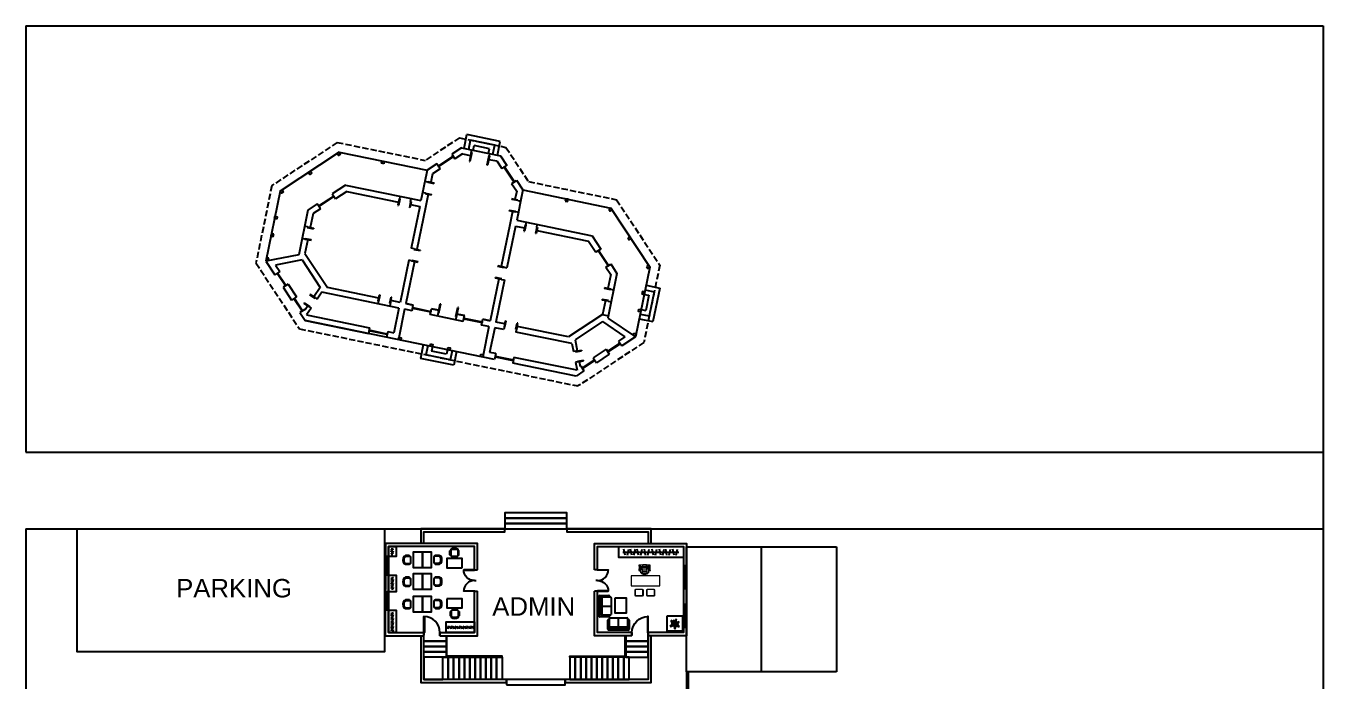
# Model space of a CAD drawing. Header units: metres. Extents: x 217 to 1422, y -179 to 129.
# Drawn here: x 1338 to 1422.5, y 86.1 to 128.7 of the extents above; entities that cross this region are included whole.
import ezdxf

# ---------------------------------------------------------------- set-up
doc = ezdxf.new("R2010")
doc.units = ezdxf.units.M
doc.header["$LTSCALE"] = 0.5
doc.header["$MEASUREMENT"] = 0
doc.linetypes.add('BANKLINE1', pattern=[5.5, 4, -1.5])
for name, color, linetype in [('+1', 255, 'Continuous'), ('COLUMN', 5, 'Continuous'), ('D &W', 26, 'Continuous')]:
    doc.layers.add(name, color=color, linetype=linetype)
doc.styles.get("Standard").update_dxf_attribs({"font": 'arial.ttf'})

# ---------------------------------------------------------------- blocks, each defined once
blk = doc.blocks.new('DADA')
at = {"layer": 'D &W'}
for p, q in [((3991.453, 3694.896), (3991.453, 3695.496)), ((3991.453, 3695.496), (3991.493, 3695.496)), ((3991.493, 3694.896), (3991.493, 3695.496)), ((3992.613, 3694.896), (3992.613, 3695.496)), ((3992.653, 3695.496), (3992.613, 3695.496)), ((3992.653, 3694.896), (3992.653, 3695.496)), ((3991.453, 3694.896), (3991.493, 3694.896)), ((3992.653, 3694.896), (3992.613, 3694.896))]:
    blk.add_line(p, q, dxfattribs=at)
blk = doc.blocks.new('SDAWDA')
at = {"layer": 'D &W'}
h = blk.add_hatch(color=0, dxfattribs=at)
h.dxf.hatch_style = 1
h.paths.add_polyline_path([(3989.804, 3694.896), (3989.764, 3694.896), (3989.764, 3694.856), (3989.804, 3694.856)])
h.paths.add_polyline_path([(3990.964, 3694.856), (3990.964, 3694.896), (3990.924, 3694.896), (3990.924, 3694.856)])
for p, q in [((3989.764, 3694.896), (3990.964, 3694.896)), ((3989.764, 3694.896), (3989.764, 3694.856)), ((3989.764, 3694.856), (3990.964, 3694.856)), ((3989.804, 3694.896), (3989.804, 3694.856)), ((3990.924, 3694.896), (3990.924, 3694.856)), ((3990.964, 3694.896), (3990.964, 3694.856))]:
    blk.add_line(p, q, dxfattribs=at)
blk = doc.blocks.new('ASDAW')
at = {"layer": 'D &W'}
for p, q in [((3995.812, 3694.876), (3995.812, 3695.276)), ((3995.812, 3695.276), (3995.852, 3695.276)), ((3995.852, 3694.876), (3995.852, 3695.276)), ((3996.572, 3694.876), (3996.572, 3695.276)), ((3996.612, 3695.276), (3996.572, 3695.276)), ((3996.612, 3694.876), (3996.612, 3695.276)), ((3995.852, 3694.876), (3995.812, 3694.876)), ((3996.612, 3694.876), (3996.572, 3694.876))]:
    blk.add_line(p, q, dxfattribs=at)
blk = doc.blocks.new('AAAAAA')
at = {"layer": 'D &W'}
for p, q in [((3982.293, 3694.876), (3982.293, 3695.276)), ((3982.293, 3695.276), (3982.333, 3695.276)), ((3982.333, 3694.876), (3982.333, 3695.276)), ((3982.953, 3694.876), (3982.953, 3695.276)), ((3982.993, 3695.276), (3982.953, 3695.276)), ((3982.993, 3694.876), (3982.993, 3695.276)), ((3982.293, 3694.876), (3982.333, 3694.876)), ((3982.953, 3694.876), (3982.993, 3694.876))]:
    blk.add_line(p, q, dxfattribs=at)
blk = doc.blocks.new('ASDA')
h = blk.add_hatch(color=0)
h.dxf.hatch_style = 1
h.paths.add_polyline_path([(3984.233, 3699.564), (3984.193, 3699.564), (3984.193, 3699.524), (3984.233, 3699.524)])
h.paths.add_polyline_path([(3985.353, 3699.524), (3985.353, 3699.564), (3985.313, 3699.564), (3985.313, 3699.524)])
at = {"layer": 'D &W'}
for p, q in [((3984.193, 3699.564), (3985.353, 3699.564)), ((3984.193, 3699.564), (3984.193, 3699.524)), ((3984.193, 3699.524), (3985.353, 3699.524)), ((3984.233, 3699.564), (3984.233, 3699.524)), ((3985.313, 3699.564), (3985.313, 3699.524)), ((3985.353, 3699.564), (3985.353, 3699.524))]:
    blk.add_line(p, q, dxfattribs=at)
blk = doc.blocks.new('12355')
at = {"layer": 'D &W'}
for p, q in [((3983.198, 3701.047), (3983.467, 3700.778)), ((3982.647, 3699.958), (3982.378, 3700.226))]:
    blk.add_line(p, q, dxfattribs=at)
at = {"layer": 'D &W', "rotation": 45}
blk.add_blockref('ASDA', (3781.235, -1733.13), dxfattribs=at)
blk = doc.blocks.new('AAAW')
at = {"layer": 'D &W'}
h = blk.add_hatch(color=256, dxfattribs=at)
h.dxf.hatch_style = 1
h.paths.add_polyline_path([(3980.766, 3695.332), (3980.738, 3695.303), (3980.766, 3695.275), (3980.795, 3695.303)])
h.paths.add_polyline_path([(3981.389, 3694.653), (3981.417, 3694.625), (3981.445, 3694.653), (3981.417, 3694.681)])
at = {"layer": 'COLUMN', "color": 1}
for p, q in [((3980.887, 3695.452), (3980.618, 3695.183)), ((3981.565, 3694.773), (3981.297, 3694.504))]:
    blk.add_line(p, q, dxfattribs=at)
at = {"layer": 'D &W'}
for p, q in [((3981.417, 3694.625), (3980.738, 3695.303)), ((3981.445, 3694.653), (3980.766, 3695.332)), ((3980.795, 3695.303), (3980.766, 3695.275)), ((3981.417, 3694.681), (3981.389, 3694.653)), ((3981.445, 3694.653), (3981.417, 3694.625))]:
    blk.add_line(p, q, dxfattribs=at)
blk = doc.blocks.new('ghe 2')
blk.add_line((-466, 151), (-466, -151))
for points in [[(-434, 213, 0.829608), (-466, 243, 0.333333), (-466, -243, 0.829608), (-434, -213)], [(-433, 213, 0.290756), (-433, -213)], [(-433, -236, 0.120944), (-405, -243), (-61, -243, 0.414214), (0, -182), (0, 182, 0.414214), (-61, 243), (-405, 243, 0.120944), (-433, 236)], [(-121, 243, 1.333333), (-121, 304), (-362, 304, 1), (-344, 243)], [(-121, -244, -1.333333), (-121, -305), (-344, -305, -1.333333), (-344, -244)]]:
    blk.add_lwpolyline(points, format="xyb")
blk = doc.blocks.new('*U14')
for p, q in [((-40, 0), (-40, 6)), ((0, 0), (0, 6))]:
    blk.add_line(p, q)
blk.add_lwpolyline([(0, 0), (0, -40), (-1.75, -40), (-1.75, 0)], close=True)
blk.add_arc((0, 0), 40, 180, 270)
blk = doc.blocks.new('mb-cay21')
for centre, radius, start, end in [((-11, -305), 360, 95.35088, 151.9516), ((-406, 380), 522, 278.61102, 320.85), ((262, -799), 887, 107.61578, 131.42555), ((-350, -54), 344, 18.26791, 77.75767), ((83, 412), 383, 199.85323, 255.87158), ((-1036, -793), 1315, 39.26185, 54.55364), ((-155, -183), 260, 72.60291, 113.2685), ((-130, 326), 298, 244.70443, 267.56264), ((-249, -2287), 2343, 85.49801, 90.08997), ((-623, 273), 660, 323.97576, 339.48616), ((57, 207), 143, 131.9837, 205.4724), ((224, 201), 285, 157.16004, 204.0107), ((607, 265), 647, 175.92625, 194.9396), ((357, -131), 395, 154.19101, 209.75886), ((323, 122), 344, 127.05261, 193.63974), ((69, 307), 265, 252.56429, 340.56581), ((904, -76), 918, 149.27742, 171.90411), ((-130, 286), 270, 297.6391, 353.49272), ((271, 12), 277, 118.6711, 171.44478), ((1314, -105), 1316, 173.88522, 189.76002), ((-495, 542), 695, 315.35272, 335.24008), ((158, 0), 158, 169.01233, 258.57329), ((-267, -705), 795, 43.05841, 70.36823), ((495, -567), 793, 102.82364, 128.45837), ((420, 345), 517, 216.01013, 258.75138), ((-349, -155), 402, 28.06328, 29.23026), ((-89, 616), 575, 279.62893, 313.85168), ((252, 53), 245, 184.81411, 238.09448), ((-11, -305), 360, 23.55692, 85.59274), ((112, -192), 234, 44.37449, 98.36113), ((-406, 380), 522, 342.14169, 1.77784), ((-382, -1631), 1733, 67.58498, 73.6645), ((170, -57), 113, 15.64675, 102.64432), ((21, -96), 115, 141.04441, 190.88338), ((-116, -9), 111, 283.02136, 317.16263), ((-349, -155), 402, 334.71961, 5.66737), ((850, 187), 800, 197.54991, 205.31468)]:
    blk.add_arc(centre, radius, start, end)
blk = doc.blocks.new('ghe 1600')
for p, q in [((-778.75, 166.875), (-778.75, 834.375)), ((-723.125, 890), (723.125, 890)), ((-667.5, 111.25), (-723.125, 111.25)), ((-667.5, 55.625), (-667.5, 723.125)), ((-667.5, 667.5), (667.5, 667.5)), ((-611.875, 778.75), (611.875, 778.75)), ((611.875, 0), (-611.875, 0)), ((0, 667.5), (0, 0)), ((667.5, 723.125), (667.5, 55.625)), ((723.125, 111.25), (667.5, 111.25)), ((778.75, 834.375), (778.75, 166.875))]:
    blk.add_line(p, q)
for centre, start, end in [((-723.125, 834.375), 90, 180), ((-723.125, 166.875), 180, 270), ((-611.875, 723.125), 90, 180), ((-611.875, 55.625), 180, 270), ((611.875, 723.125), 0, 90), ((611.875, 55.625), 270, 0), ((723.125, 834.375), 0, 90), ((723.125, 166.875), 270, 0)]:
    blk.add_arc(centre, 55.625, start, end)
blk = doc.blocks.new('PLAN FF')
at = {"layer": '+1', "ltscale": 0.5, "transparency": 33554687}
for p, q in [((1361.771, 94.622), (1361.951, 94.692)), ((1361.856, 94.275), (1361.856, 94.734)), ((1377.033, 94.282), (1376.951, 94.666)), ((1377.175, 94.283), (1377.267, 94.676)), ((1377.465, 94.282), (1377.383, 94.666)), ((1377.607, 94.283), (1377.699, 94.676)), ((1377.902, 94.282), (1377.819, 94.666)), ((1378.044, 94.283), (1378.135, 94.676)), ((1378.366, 94.282), (1378.284, 94.666)), ((1378.508, 94.283), (1378.6, 94.676)), ((1378.87, 94.282), (1378.788, 94.666)), ((1379.012, 94.283), (1379.104, 94.676)), ((1379.346, 94.282), (1379.263, 94.666)), ((1379.487, 94.283), (1379.579, 94.676)), ((1379.756, 94.282), (1379.674, 94.666)), ((1379.898, 94.283), (1379.99, 94.676)), ((1380.217, 94.282), (1380.135, 94.666)), ((1380.359, 94.283), (1380.45, 94.676)), ((1361.619, 94.183), (1361.419, 94.183)), ((1361.519, 94.183), (1361.519, 92.983)), ((1361.753, 94.553), (1361.969, 94.501)), ((1361.771, 94.373), (1361.951, 94.442)), ((1376.887, 94.47), (1380.525, 94.47)), ((1361.619, 92.983), (1361.419, 92.983)), ((1367.219, 93.329), (1367.419, 93.329)), ((1375.233, 93.329), (1375.033, 93.329)), ((1380.833, 93.603), (1381.033, 93.603)), ((1380.933, 93.603), (1380.933, 92.103)), ((1361.752, 92.698), (1361.968, 92.647)), ((1361.752, 92.449), (1361.968, 92.397)), ((1361.752, 92.181), (1361.968, 92.13)), ((1361.77, 92.768), (1361.95, 92.837)), ((1361.77, 92.518), (1361.95, 92.588)), ((1361.77, 92.251), (1361.95, 92.32)), ((1361.857, 92.83), (1361.857, 92.017)), ((1380.833, 92.103), (1381.033, 92.103)), ((1361.618, 91.898), (1361.418, 91.898)), ((1361.518, 91.898), (1361.518, 90.698)), ((1367.218, 91.929), (1367.418, 91.929)), ((1375.233, 91.929), (1375.033, 91.929)), ((1361.618, 90.698), (1361.418, 90.698)), ((1361.752, 90.413), (1361.968, 90.361)), ((1361.77, 90.482), (1361.95, 90.552)), ((1361.857, 90.545), (1361.857, 89.359)), ((1380.833, 91.1), (1381.033, 91.101)), ((1380.933, 91.1), (1380.933, 89.6)), ((1361.752, 90.163), (1361.968, 90.112)), ((1361.752, 89.896), (1361.968, 89.844)), ((1361.752, 89.645), (1361.968, 89.593)), ((1361.77, 90.233), (1361.95, 90.302)), ((1361.77, 89.965), (1361.95, 90.035)), ((1361.77, 89.714), (1361.95, 89.784)), ((1361.77, 89.498), (1361.95, 89.567)), ((1367.156, 89.577), (1365.426, 89.577)), ((1365.533, 89.684), (1365.482, 89.468)), ((1365.603, 89.666), (1365.672, 89.486)), ((1365.749, 89.684), (1365.698, 89.468)), ((1365.819, 89.666), (1365.888, 89.486)), ((1366.001, 89.684), (1365.949, 89.468)), ((1366.07, 89.666), (1366.14, 89.486)), ((1366.268, 89.684), (1366.217, 89.468)), ((1366.338, 89.666), (1366.407, 89.486)), ((1366.518, 89.684), (1366.466, 89.468)), ((1366.587, 89.666), (1366.657, 89.486)), ((1366.755, 89.684), (1366.703, 89.468)), ((1366.824, 89.666), (1366.893, 89.486)), ((1367.009, 89.684), (1366.958, 89.468)), ((1367.079, 89.666), (1367.148, 89.486)), ((1380.833, 89.6), (1381.033, 89.601)), ((1361.752, 89.429), (1361.968, 89.377)), ((1364.976, 89.038), (1364.976, 89.238)), ((1377.476, 89.038), (1377.476, 89.238))]:
    blk.add_line(p, q, dxfattribs=at)
at = {"layer": '+1', "lineweight": 9, "transparency": 33554687}
for p, q in [((1378.068, 93.273), (1378.068, 93.273)), ((1378.149, 93.377), (1378.117, 93.102)), ((1378.473, 93.228), (1378.128, 93.228)), ((1378.452, 93.484), (1378.149, 93.484)), ((1378.3, 93.373), (1378.3, 93.373))]:
    blk.add_line(p, q, dxfattribs=at)
at = {"layer": '+1', "ltscale": 0.5, "transparency": 33554687}
for points in [[(1367.419, 93.329), (1367.419, 95.038), (1361.419, 95.038), (1361.417, 89.038), (1363.926, 89.038)], [(1367.219, 93.329), (1367.219, 94.838), (1361.619, 94.838), (1361.617, 89.238), (1363.926, 89.238)], [(1375.033, 93.329), (1375.032, 95.038), (1381.032, 95.038), (1381.034, 89.038), (1378.526, 89.038)], [(1375.233, 93.329), (1375.232, 94.838), (1380.832, 94.838), (1380.834, 89.238), (1378.526, 89.238)], [(1364.976, 89.038), (1367.417, 89.038), (1367.418, 91.929)], [(1364.976, 89.238), (1367.217, 89.238), (1367.218, 91.929)], [(1377.476, 89.038), (1375.034, 89.038), (1375.033, 91.929)], [(1377.476, 89.238), (1375.234, 89.238), (1375.233, 91.929)], [(1365.376, 89.038), (1365.376, 88.688), (1363.926, 88.688), (1363.926, 89.238)], [(1369.016, 87.638), (1369.016, 87.697), (1365.421, 87.697), (1365.421, 89.038)], [(1373.436, 87.638), (1373.436, 87.697), (1377.031, 87.697), (1377.031, 89.038)], [(1377.076, 89.038), (1377.076, 88.688), (1378.526, 88.688), (1378.526, 89.238)]]:
    blk.add_lwpolyline(points, dxfattribs=at)
for points in [[(1361.619, 94.838), (1362.119, 94.838), (1362.119, 94.183), (1361.619, 94.183)], [(1376.624, 94.838), (1380.832, 94.838), (1380.832, 94.13), (1376.624, 94.13)], [(1363.827, 94.475), (1363.227, 94.475), (1363.227, 93.475), (1363.827, 93.475)], [(1363.827, 93.475), (1364.427, 93.475), (1364.427, 94.475), (1363.827, 94.475)], [(1366.426, 93.454), (1366.426, 94.054), (1365.426, 94.054), (1365.426, 93.454)], [(1361.619, 92.983), (1362.119, 92.983), (1362.119, 91.898), (1361.619, 91.898)], [(1363.827, 93.057), (1363.227, 93.057), (1363.227, 92.057), (1363.827, 92.057)], [(1363.827, 92.057), (1364.427, 92.057), (1364.427, 93.057), (1363.827, 93.057)], [(1363.827, 91.591), (1363.227, 91.591), (1363.227, 90.591), (1363.827, 90.591)], [(1363.827, 90.591), (1364.427, 90.591), (1364.427, 91.591), (1363.827, 91.591)], [(1365.426, 91.447), (1365.426, 90.847), (1366.426, 90.847), (1366.426, 91.447)], [(1376.392, 91.497), (1377.092, 91.497), (1377.092, 90.497), (1376.392, 90.497)], [(1361.619, 90.698), (1362.119, 90.698), (1362.119, 89.238), (1361.619, 89.238)], [(1367.218, 89.237), (1365.376, 89.237), (1365.376, 89.937), (1367.218, 89.937)], [(1379.759, 90.33), (1380.759, 90.33), (1380.759, 89.33), (1379.759, 89.33)], [(1365.376, 88.688), (1365.376, 88.338), (1363.926, 88.338), (1363.926, 88.688)], [(1377.076, 88.688), (1377.076, 88.338), (1378.526, 88.338), (1378.526, 88.688)], [(1365.376, 88.338), (1365.376, 87.988), (1363.926, 87.988), (1363.926, 88.338)], [(1365.376, 87.988), (1365.376, 87.638), (1363.926, 87.638), (1363.926, 87.988)], [(1377.076, 88.338), (1377.076, 87.988), (1378.526, 87.988), (1378.526, 88.338)], [(1377.076, 87.988), (1377.076, 87.638), (1378.526, 87.638), (1378.526, 87.988)]]:
    blk.add_lwpolyline(points, close=True, dxfattribs=at)
at = {"layer": '+1', "lineweight": 9, "transparency": 33554687}
for points in [[(1377.415, 92.278), (1379.29, 92.278), (1379.29, 92.934), (1377.415, 92.934)], [(1377.71, 91.611), (1377.71, 92.071), (1378.171, 92.071), (1378.171, 91.611)], [(1378.467, 91.611), (1378.467, 92.071), (1378.928, 92.071), (1378.928, 91.611)]]:
    blk.add_lwpolyline(points, close=True, dxfattribs=at)
for points in [[(1378.031, 93.288, -0.050324), (1378.037, 93.615, 0.443984), (1378.024, 93.629), (1377.944, 93.63, 0.443984), (1377.931, 93.616, -0.050324), (1377.925, 93.29, 0.443984), (1377.938, 93.276), (1378.018, 93.275, 0.443984)], [(1378.675, 93.29, -0.050324), (1378.67, 93.616, 0.443984), (1378.657, 93.63), (1378.577, 93.629, 0.443984), (1378.564, 93.615, -0.050324), (1378.57, 93.288, 0.443984), (1378.583, 93.275), (1378.663, 93.276, 0.443984)]]:
    blk.add_lwpolyline(points, format="xyb", close=True, dxfattribs=at)
for points in [[(1378.573, 93.447, 0.027806), (1378.56, 93.627, 0.329015), (1378.55, 93.638, 0.086989), (1378.051, 93.638, 0.329015), (1378.04, 93.627, 0.027806), (1378.028, 93.447)], [(1378.165, 93.526), (1378.105, 93.526, 0.261802), (1378.062, 93.502), (1378.029, 93.447, 0.336455), (1378.037, 93.435)], [(1378.563, 93.435, 0.336455), (1378.572, 93.447), (1378.539, 93.502, 0.261802), (1378.495, 93.526), (1378.436, 93.526)], [(1377.71, 92.002, 0.683975), (1377.663, 92.002), (1377.663, 91.658, 0.457737), (1377.71, 91.658), (1377.71, 91.658), (1378.171, 91.658, 0.621694), (1378.218, 91.658), (1378.218, 92.002, 0.616436), (1378.171, 92.002)], [(1378.467, 92.002, 0.683975), (1378.42, 92.002), (1378.42, 91.658, 0.457737), (1378.467, 91.658), (1378.467, 91.658), (1378.928, 91.658, 0.621694), (1378.975, 91.658), (1378.975, 92.002, 0.616436), (1378.928, 92.002)]]:
    blk.add_lwpolyline(points, format="xyb", dxfattribs=at)
at = {"layer": '+1', "lineweight": 9, "ltscale": 0.25, "transparency": 33554687}
blk.add_lwpolyline([(1378.471, 93.057, 0.419253), (1378.483, 93.07), (1378.473, 93.184), (1378.128, 93.184), (1378.118, 93.07, 0.419253), (1378.13, 93.057, 0.034424)], format="xyb", close=True, dxfattribs=at)
at = {"layer": '+1', "lineweight": 9, "transparency": 33554687}
for points in [[(1378.484, 93.102), (1378.452, 93.377), (1378.149, 93.377), (1378.149, 93.484), (1378.156, 93.522)], [(1378.452, 93.377), (1378.452, 93.484), (1378.445, 93.522)]]:
    blk.add_lwpolyline(points, dxfattribs=at)
at = {"layer": '+1', "ltscale": 0.5, "transparency": 33554585}
for points in [[(1365.166, 87.638), (1363.926, 87.638), (1363.926, 86.188), (1365.166, 86.188)], [(1365.516, 86.188), (1365.166, 86.188), (1365.166, 87.638), (1365.516, 87.638)], [(1365.866, 86.188), (1365.516, 86.188), (1365.516, 87.638), (1365.866, 87.638)], [(1366.216, 86.188), (1365.866, 86.188), (1365.866, 87.638), (1366.216, 87.638)], [(1366.566, 86.188), (1366.216, 86.188), (1366.216, 87.638), (1366.566, 87.638)], [(1366.916, 86.188), (1366.566, 86.188), (1366.566, 87.638), (1366.916, 87.638)], [(1367.266, 86.188), (1366.916, 86.188), (1366.916, 87.638), (1367.266, 87.638)], [(1367.616, 86.188), (1367.266, 86.188), (1367.266, 87.638), (1367.616, 87.638)], [(1367.966, 86.188), (1367.616, 86.188), (1367.616, 87.638), (1367.966, 87.638)], [(1368.316, 86.188), (1367.966, 86.188), (1367.966, 87.638), (1368.316, 87.638)], [(1368.666, 86.188), (1368.316, 86.188), (1368.316, 87.638), (1368.666, 87.638)], [(1369.016, 86.188), (1368.666, 86.188), (1368.666, 87.638), (1369.016, 87.638)], [(1373.436, 86.188), (1373.786, 86.188), (1373.786, 87.638), (1373.436, 87.638)], [(1373.786, 86.188), (1374.136, 86.188), (1374.136, 87.638), (1373.786, 87.638)], [(1374.136, 86.188), (1374.486, 86.188), (1374.486, 87.638), (1374.136, 87.638)], [(1374.486, 86.188), (1374.836, 86.188), (1374.836, 87.638), (1374.486, 87.638)], [(1374.836, 86.188), (1375.186, 86.188), (1375.186, 87.638), (1374.836, 87.638)], [(1375.186, 86.188), (1375.536, 86.188), (1375.536, 87.638), (1375.186, 87.638)], [(1375.536, 86.188), (1375.886, 86.188), (1375.886, 87.638), (1375.536, 87.638)], [(1375.886, 86.188), (1376.236, 86.188), (1376.236, 87.638), (1375.886, 87.638)], [(1376.236, 86.188), (1376.586, 86.188), (1376.586, 87.638), (1376.236, 87.638)], [(1376.586, 86.188), (1376.936, 86.188), (1376.936, 87.638), (1376.586, 87.638)], [(1376.936, 86.188), (1377.286, 86.188), (1377.286, 87.638), (1376.936, 87.638)], [(1377.286, 87.638), (1378.526, 87.638), (1378.526, 86.188), (1377.286, 86.188)]]:
    blk.add_lwpolyline(points, close=True, dxfattribs=at)
at = {"layer": '+1', "lineweight": 9, "transparency": 33554687}
for centre, radius, start, end in [((1378.286, 96.595), 3.075, 266.96315, 267.85806), ((1378.3, 92.179), 1.445, 84.91296, 95.08705), ((1378.3, 92.081), 1.445, 84.96378, 95.03622), ((1378.286, 96.595), 3.075, 267.9339, 272.41743), ((1378.286, 96.595), 3.075, 272.72029, 273.90119), ((1378.582, 93.543), 0.0126, 175.23818, 271)]:
    blk.add_arc(centre, radius, start, end, dxfattribs=at)
at = {"layer": '+1', "lineweight": 9, "transparency": 33554687, "extrusion": (0, 0, -1)}
blk.add_ellipse((1378.174, 93.57), major_axis=(0, -0.049), ratio=0.383698, start_param=3.141593, end_param=9.424778, dxfattribs=at)
at = {"layer": '+1', "lineweight": 9, "transparency": 33554687}
blk.add_ellipse((1378.427, 93.57), major_axis=(0, 0.049), ratio=0.383698, dxfattribs=at)
for points, weights, knots in [([(1378.036, 93.435), (1378.058, 93.428), (1378.08, 93.434), (1378.095, 93.451), (1378.098, 93.454), (1378.1, 93.458), (1378.106, 93.467), (1378.109, 93.474), (1378.111, 93.481), (1378.115, 93.496), (1378.119, 93.511), (1378.123, 93.526)], [1, 0.875541189382, 0.875541189382, 1, 1, 1, 1, 1, 1, 1, 1, 1], [0, 0, 0, 0, 1.241949, 1.241949, 1.241949, 1.495279, 1.495279, 1.884509, 1.884509, 1.884509, 2.884509, 2.884509, 2.884509, 2.884509]), ([(1378.497, 93.463), (1378.495, 93.429), (1378.504, 93.408), (1378.532, 93.331), (1378.558, 93.315), (1378.567, 93.204), (1378.534, 93.1), (1378.498, 93.101), (1378.484, 93.102), (1378.362, 93.093), (1378.239, 93.093), (1378.117, 93.102), (1378.103, 93.101), (1378.067, 93.1), (1378.034, 93.204), (1378.043, 93.315), (1378.069, 93.331), (1378.097, 93.408), (1378.106, 93.429), (1378.104, 93.463)], [1, 1, 1, 1, 1, 1, 1, 1, 1, 0.998175127981, 0.998175127981, 1, 1, 1, 1, 1, 1, 1, 1, 1], [0, 0, 0, 0, 2.636951, 4.485402, 9.099178, 15.937158, 18.329133, 19.882752, 19.882752, 19.882752, 20.030767, 20.030767, 20.030767, 21.584387, 23.976362, 30.814342, 35.428117, 37.276569, 39.91352, 39.91352, 39.91352, 39.91352]), ([(1378.564, 93.435), (1378.543, 93.428), (1378.521, 93.434), (1378.506, 93.451), (1378.503, 93.454), (1378.5, 93.458), (1378.492, 93.471), (1378.489, 93.482), (1378.488, 93.494), (1378.486, 93.505), (1378.485, 93.515), (1378.484, 93.526)], [1, 0.875541189382, 0.875541189382, 1, 1, 1, 1, 1, 1, 1, 1, 1], [0, 0, 0, 0, 1.241949, 1.241949, 1.241949, 1.495279, 1.495279, 2.120848, 2.120848, 2.120848, 3.120848, 3.120848, 3.120848, 3.120848])]:
    blk.add_rational_spline(points, weights, degree=3, knots=knots, dxfattribs=at)
at = {"transparency": 33554687}
for p, q in [((1338.016, 128.718), (1422.476, 128.718)), ((1338.016, 128.718), (1338.016, 100.988)), ((1422.476, 128.718), (1422.476, 41.178)), ((1338.016, 100.988), (1422.476, 100.988)), ((1338.016, 95.988), (1338.016, 19.948)), ((1338.016, 95.988), (1422.476, 95.988))]:
    blk.add_line(p, q, dxfattribs=at)
at = {"transparency": 33554508}
for p, q in [((1366.551, 120.757), (1366.733, 121.646)), ((1368.905, 121.2), (1366.733, 121.646)), ((1366.369, 120.795), (1365.742, 120.381)), ((1366.369, 120.795), (1368.906, 120.274)), ((1366.847, 120.696), (1366.969, 121.289)), ((1368.549, 120.965), (1366.969, 121.289)), ((1367.144, 120.636), (1367.204, 120.932)), ((1368.192, 120.729), (1367.204, 120.932)), ((1368.427, 120.372), (1368.549, 120.965)), ((1368.723, 120.312), (1368.905, 121.2)), ((1358.412, 120.498), (1354.568, 117.962)), ((1358.412, 120.498), (1364.139, 119.324)), ((1366.447, 120.388), (1365.953, 120.061)), ((1366.447, 120.388), (1366.968, 120.281)), ((1368.131, 120.433), (1368.192, 120.729)), ((1368.153, 120.038), (1368.674, 119.931)), ((1368.906, 120.274), (1369.319, 119.647)), ((1364.097, 119.119), (1363.734, 117.349)), ((1364.139, 119.324), (1363.989, 118.59)), ((1364.766, 119.737), (1364.139, 119.324)), ((1364.483, 119.092), (1364.372, 118.552)), ((1364.977, 119.418), (1364.483, 119.092)), ((1368.674, 119.931), (1369, 119.437)), ((1358.825, 118.356), (1357.964, 117.788)), ((1358.825, 118.356), (1363.734, 117.349)), ((1369.643, 118.461), (1369.969, 117.966)), ((1369.963, 118.672), (1370.377, 118.045)), ((1354.568, 117.962), (1353.637, 113.421)), ((1358.904, 117.949), (1358.175, 117.468)), ((1358.904, 117.949), (1362.275, 117.258)), ((1363.843, 117.879), (1363.734, 117.349)), ((1364.21, 117.763), (1364.033, 116.897)), ((1369.969, 117.966), (1369.859, 117.427)), ((1370.335, 117.84), (1369.972, 116.07)), ((1370.377, 118.045), (1370.226, 117.311)), ((1370.377, 118.045), (1376.103, 116.871)), ((1356.375, 116.739), (1355.779, 113.834)), ((1356.988, 117.144), (1356.375, 116.739)), ((1357.199, 116.825), (1356.718, 116.507)), ((1363.065, 117.096), (1363.657, 116.974)), ((1363.657, 116.974), (1363.1, 114.257)), ((1364.033, 116.897), (1363.475, 114.18)), ((1369.697, 116.637), (1369.52, 115.772)), ((1370.08, 116.6), (1369.972, 116.07)), ((1376.103, 116.871), (1378.639, 113.026)), ((1356.718, 116.507), (1356.533, 115.604)), ((1369.52, 115.772), (1368.962, 113.055)), ((1369.972, 116.07), (1374.881, 115.064)), ((1369.895, 115.695), (1369.338, 112.978)), ((1369.895, 115.695), (1370.487, 115.574)), ((1371.277, 115.412), (1374.648, 114.72)), ((1374.881, 115.064), (1375.449, 114.203)), ((1356.371, 114.814), (1356.186, 113.912)), ((1374.648, 114.72), (1375.129, 113.992)), ((1355.779, 113.834), (1353.637, 113.421)), ((1353.637, 113.421), (1354.23, 112.522)), ((1356.007, 113.488), (1354.272, 113.153)), ((1356.007, 113.488), (1357.184, 111.704)), ((1356.186, 113.912), (1357.644, 111.701)), ((1362.938, 113.467), (1362.377, 110.73)), ((1363.313, 113.39), (1362.752, 110.654)), ((1376.092, 113.227), (1376.497, 112.613)), ((1354.272, 113.153), (1354.549, 112.732)), ((1375.773, 113.016), (1376.09, 112.535)), ((1376.497, 112.613), (1375.901, 109.707)), ((1376.09, 112.535), (1375.905, 111.631)), ((1378.639, 113.026), (1377.708, 108.484)), ((1354.762, 111.714), (1355.317, 110.873)), ((1355.082, 111.925), (1355.637, 111.084)), ((1357.184, 111.704), (1356.767, 111.088)), ((1360.995, 111.014), (1357.644, 111.701)), ((1368.8, 112.265), (1368.239, 109.528)), ((1369.176, 112.188), (1368.614, 109.451)), ((1378.336, 111.545), (1378.928, 111.424)), ((1378.397, 111.841), (1379.285, 111.659)), ((1379.285, 111.659), (1378.84, 109.487)), ((1357.273, 111.386), (1356.976, 110.947)), ((1362.3, 110.355), (1357.273, 111.386)), ((1362.377, 110.73), (1361.785, 110.852)), ((1363.235, 110.554), (1362.752, 110.654)), ((1362.752, 110.654), (1363.235, 110.554)), ((1375.743, 110.842), (1375.558, 109.94)), ((1378.275, 111.249), (1378.571, 111.188)), ((1378.571, 111.188), (1378.369, 110.201)), ((1378.928, 111.424), (1378.604, 109.844)), ((1355.85, 110.065), (1356.189, 109.551)), ((1356.17, 110.276), (1356.193, 110.24)), ((1356.372, 110.503), (1356.193, 110.24)), ((1356.58, 110.362), (1356.283, 109.923)), ((1356.283, 109.923), (1360.393, 109.08)), ((1362.3, 110.355), (1361.972, 108.756)), ((1362.675, 110.278), (1362.27, 108.304)), ((1363.158, 110.179), (1362.675, 110.278)), ((1366.494, 109.495), (1364.343, 109.936)), ((1364.903, 110.212), (1364.42, 110.312)), ((1364.42, 110.312), (1364.903, 110.212)), ((1366.571, 109.87), (1366.088, 109.97)), ((1366.088, 109.97), (1366.571, 109.87)), ((1375.558, 109.94), (1373.347, 108.481)), ((1378.012, 109.965), (1378.604, 109.844)), ((1378.073, 110.262), (1378.369, 110.201)), ((1368.527, 107.021), (1356.189, 109.551)), ((1356.189, 109.551), (1360.316, 108.705)), ((1368.162, 109.153), (1367.679, 109.252)), ((1368.239, 109.528), (1367.756, 109.627)), ((1367.756, 109.627), (1368.239, 109.528)), ((1368.162, 109.153), (1367.757, 107.179)), ((1368.537, 109.076), (1368.209, 107.477)), ((1369.13, 108.955), (1368.537, 109.076)), ((1369.207, 109.33), (1368.614, 109.451)), ((1373.347, 108.481), (1369.997, 109.168)), ((1375.555, 109.479), (1373.771, 108.302)), ((1375.555, 109.479), (1377.019, 108.489)), ((1375.901, 109.707), (1377.708, 108.484)), ((1377.951, 109.669), (1378.84, 109.487)), ((1361.577, 108.837), (1361.972, 108.756)), ((1373.564, 108.045), (1369.92, 108.793)), ((1373.771, 108.302), (1373.912, 107.572)), ((1377.019, 108.489), (1376.598, 108.211)), ((1377.708, 108.484), (1376.809, 107.891)), ((1363.889, 107.972), (1363.707, 107.083)), ((1364.185, 107.911), (1364.064, 107.319)), ((1365.644, 106.995), (1364.064, 107.319)), ((1364.482, 107.85), (1364.421, 107.554)), ((1365.408, 107.352), (1364.421, 107.554)), ((1365.469, 107.648), (1365.408, 107.352)), ((1365.765, 107.587), (1365.644, 106.995)), ((1366.061, 107.527), (1365.879, 106.638)), ((1368.604, 107.396), (1368.209, 107.477)), ((1373.564, 108.045), (1373.665, 107.524)), ((1375.791, 107.678), (1374.949, 107.123)), ((1376.002, 107.359), (1375.16, 106.804)), ((1365.879, 106.638), (1363.707, 107.083)), ((1373.838, 105.932), (1369.712, 106.778)), ((1373.899, 106.31), (1369.789, 107.153)), ((1373.798, 106.832), (1373.899, 106.31)), ((1374.046, 106.879), (1374.106, 106.567)), ((1374.142, 106.591), (1374.106, 106.567)), ((1374.353, 106.271), (1373.838, 105.932)), ((1381.031, 86.678), (1381.031, 94.832)), ((1381.031, 94.832), (1390.793, 94.832)), ((1390.793, 94.832), (1390.793, 86.678)), ((1390.793, 86.678), (1381.031, 86.678))]:
    blk.add_line(p, q, dxfattribs=at)
at = {"color": 3, "linetype": 'BANKLINE1', "ltscale": 0.2, "transparency": 33554508}
for p, q in [((1358.289, 121.141), (1354.026, 118.329)), ((1358.289, 121.141), (1364.015, 119.967)), ((1366.245, 121.437), (1364.015, 119.967)), ((1366.245, 121.437), (1369.273, 120.816)), ((1369.273, 120.816), (1370.743, 118.587)), ((1354.026, 118.329), (1352.994, 113.297)), ((1370.743, 118.587), (1376.47, 117.413)), ((1376.47, 117.413), (1379.282, 113.15)), ((1352.994, 113.297), (1355.823, 109.009)), ((1379.282, 113.15), (1378.25, 108.118)), ((1355.823, 109.009), (1373.962, 105.289)), ((1378.25, 108.118), (1373.962, 105.289))]:
    blk.add_line(p, q, dxfattribs=at)
at = {"ltscale": 0.5, "transparency": 33554508}
for p, q in [((1385.912, 86.678), (1385.912, 94.832)), ((1381.031, 86.678), (1381.031, 83.988)), ((1381.131, 86.678), (1381.131, 82.683))]:
    blk.add_line(p, q, dxfattribs=at)
for points in [[(1369.206, 96.688), (1373.246, 96.688), (1373.246, 97.038), (1369.206, 97.038)], [(1369.206, 96.338), (1373.246, 96.338), (1373.246, 96.688), (1369.206, 96.688)], [(1369.206, 95.988), (1373.246, 95.988), (1373.246, 96.338), (1369.206, 96.338)], [(1369.316, 85.838), (1373.136, 85.838), (1373.136, 86.188), (1369.316, 86.188)]]:
    blk.add_lwpolyline(points, close=True, dxfattribs=at)
at = {"transparency": 33554483}
blk.add_lwpolyline([(1341.362, 95.988), (1361.362, 95.988), (1361.362, 87.988), (1341.362, 87.988)], close=True, dxfattribs=at)
at = {"transparency": 33554508}
for points in [[(1363.926, 95.038), (1363.926, 95.788), (1369.206, 95.788), (1369.206, 95.988), (1363.726, 95.988), (1363.726, 95.038)], [(1378.726, 95.038), (1378.726, 95.988), (1373.246, 95.988), (1373.246, 95.788), (1378.526, 95.788), (1378.526, 95.038)], [(1363.726, 89.038), (1363.726, 85.988), (1369.316, 85.988), (1369.316, 86.188), (1363.926, 86.188), (1363.926, 89.038)], [(1378.526, 89.238), (1378.526, 86.188), (1373.136, 86.188), (1373.136, 85.988), (1378.726, 85.988), (1378.726, 89.038)]]:
    blk.add_lwpolyline(points, dxfattribs=at)
at = {"layer": 'COLUMN', "transparency": 33554508}
for points in [[(1358.496, 120.372), (1358.369, 120.289), (1358.286, 120.415), (1358.412, 120.498)], [(1356.636, 119.146), (1356.51, 119.062), (1356.427, 119.189), (1356.553, 119.272)], [(1361.319, 119.748), (1361.171, 119.778), (1361.202, 119.926), (1361.35, 119.896)], [(1354.777, 117.919), (1354.651, 117.836), (1354.568, 117.962), (1354.694, 118.045)], [(1373.136, 117.325), (1373.284, 117.294), (1373.314, 117.443), (1373.166, 117.473)], [(1375.977, 116.787), (1376.06, 116.661), (1376.187, 116.744), (1376.103, 116.871)], [(1354.352, 116.155), (1354.203, 116.185), (1354.234, 116.333), (1354.382, 116.303)], [(1354.149, 115.167), (1354.001, 115.198), (1353.971, 115.05), (1354.119, 115.019)], [(1377.204, 114.928), (1377.287, 114.802), (1377.413, 114.885), (1377.33, 115.011)], [(1353.829, 113.605), (1353.681, 113.636), (1353.65, 113.487), (1353.798, 113.457)], [(1378.43, 113.069), (1378.513, 112.943), (1378.639, 113.026), (1378.556, 113.152)], [(1378.127, 111.279), (1378.275, 111.249), (1378.305, 111.397), (1378.157, 111.427)], [(1377.925, 110.292), (1378.073, 110.262), (1378.042, 110.113), (1377.894, 110.144)], [(1362.301, 108.452), (1362.449, 108.422), (1362.418, 108.273), (1362.27, 108.304)], [(1377.604, 108.73), (1377.752, 108.699), (1377.722, 108.551), (1377.574, 108.582)], [(1364.364, 108.029), (1364.512, 107.999), (1364.482, 107.85), (1364.333, 107.881)], [(1365.499, 107.796), (1365.647, 107.766), (1365.617, 107.618), (1365.469, 107.648)], [(1367.64, 107.357), (1367.788, 107.327), (1367.757, 107.179), (1367.609, 107.209)]]:
    blk.add_lwpolyline(points, close=True, dxfattribs=at)
at = {"layer": 'D &W', "transparency": 33554508}
for p, q in [((1367.011, 120.492), (1367.045, 120.656)), ((1368.196, 120.249), (1368.23, 120.413)), ((1364.176, 118.551), (1363.989, 118.59)), ((1362.353, 117.437), (1362.392, 117.625)), ((1363.064, 117.291), (1363.102, 117.479)), ((1364.031, 117.841), (1363.843, 117.879)), ((1369.893, 116.638), (1370.08, 116.6)), ((1370.038, 117.349), (1370.226, 117.311)), ((1370.565, 115.753), (1370.603, 115.941)), ((1371.276, 115.607), (1371.314, 115.795)), ((1356.183, 114.853), (1355.996, 114.891)), ((1356.345, 115.642), (1356.158, 115.681)), ((1363.288, 114.219), (1363.1, 114.257)), ((1363.126, 113.429), (1362.938, 113.467)), ((1369.15, 113.017), (1369.338, 112.978)), ((1368.988, 112.227), (1369.176, 112.188)), ((1376.093, 111.593), (1376.28, 111.554)), ((1356.864, 111.022), (1356.976, 110.947)), ((1360.995, 111.014), (1360.918, 110.639)), ((1361.785, 110.852), (1361.708, 110.477)), ((1375.931, 110.803), (1376.118, 110.765)), ((1356.469, 110.438), (1356.58, 110.362)), ((1363.158, 110.179), (1363.235, 110.554)), ((1364.343, 109.936), (1364.42, 110.312)), ((1364.826, 109.837), (1364.903, 110.212)), ((1366.011, 109.594), (1366.088, 109.97)), ((1366.494, 109.495), (1366.571, 109.87)), ((1375.558, 109.94), (1375.933, 109.863)), ((1360.393, 109.08), (1360.316, 108.705)), ((1367.679, 109.252), (1367.756, 109.627)), ((1369.207, 109.33), (1369.13, 108.955)), ((1369.997, 109.168), (1369.92, 108.793)), ((1361.577, 108.837), (1361.5, 108.462)), ((1368.604, 107.396), (1368.527, 107.021)), ((1373.797, 107.55), (1373.665, 107.524)), ((1369.789, 107.153), (1369.712, 106.778)), ((1373.93, 106.857), (1373.798, 106.832))]:
    blk.add_line(p, q, dxfattribs=at)
at = {"layer": '+1', "transparency": 33554687}
for name, p, xscale, yscale, zscale, rotation in [('ghe 2', (1365.914, 94.204), 0.0009661835748791984, 0.0009661835748791984, 0.0009661835748791984, 270), ('ghe 2', (1364.577, 93.986), 0.0009661835748791984, 0.0009661835748791984, 0.0009661835748791984, 180), ('*U14', (1367.218, 93.329), -0.01749999999999975, 0.01749999999999975, 0.01749999999999975, 270), ('*U14', (1375.233, 93.329), 0.01749999999999975, 0.01749999999999975, 0.01749999999999975, 90.00000000000001), ('ghe 2', (1364.577, 92.568), 0.0009661835748791984, 0.0009661835748791984, 0.0009661835748791984, 180), ('*U14', (1367.218, 91.929), 0.01749999999999975, 0.01749999999999975, 0.01749999999999975, 270), ('*U14', (1375.233, 91.929), -0.01749999999999975, 0.01749999999999975, 0.01749999999999975, 90), ('ghe 2', (1364.577, 91.102), 0.0009661835748791984, 0.0009661835748791984, 0.0009661835748791984, 180), ('ghe 1600', (1376.123, 90.965), 0.0008885411855956717, 0.0008885411855956717, 0.0008885411855956717, 89.99999999999999), ('ghe 2', (1365.937, 90.697), 0.0009661835748791984, 0.0009661835748791984, 0.0009661835748791984, 89.99999999999999), ('*U14', (1363.926, 89.238), 0.02625027178269855, 0.02625027178269855, 0.02625027178269855, 180), ('ghe 1600', (1376.597, 90.196), 0.0008885411855956717, 0.0008885411855956717, 0.0008885411855956717, 180), ('*U14', (1378.526, 89.238), -0.02625027178269855, 0.02625027178269855, 0.02625027178269855, 180)]:
    blk.add_blockref(name, p, dxfattribs=dict(at, xscale=xscale, yscale=yscale, zscale=zscale, rotation=rotation))
for name, p, xscale, yscale, zscale in [('ghe 2', (1363.077, 93.963), 0.0009661835748791984, 0.0009661835748791984, 0.0009661835748791984), ('ghe 2', (1363.077, 92.545), 0.0009661835748791984, 0.0009661835748791984, 0.0009661835748791984), ('ghe 2', (1363.077, 91.08), 0.0009661835748791984, 0.0009661835748791984, 0.0009661835748791984), ('mb-cay21', (1380.262, 89.761), 0.0009129037819445709, 0.0009129037819445709, 0.0009129037819445709)]:
    blk.add_blockref(name, p, dxfattribs=dict(at, xscale=xscale, yscale=yscale, zscale=zscale))
at = {"layer": 'COLUMN', "transparency": 33554508, "yscale": 1.007818968901937, "zscale": 1.007818968901937, "rotation": 348.4115078738379}
for p, xscale in [((-3323.832, -2729.758), 1.007818968901937), ((-3322.745, -2731.407), 1.007818968901937), ((4558.678, -4346.155), -1.007818968901937), ((4557.029, -4347.242), -1.007818968901937)]:
    blk.add_blockref('AAAW', p, dxfattribs=dict(at, xscale=xscale))
at = {"layer": 'D &W', "transparency": 33554508, "yscale": 1.007818968901937, "zscale": 1.007818968901937}
for name, p, xscale, rotation in [('12355', (-3316.055, -2727.165), 1.007818968901937, 348.4115078738379), ('DADA', (-1825.613, 4576.448), -1.007818968901937, 168.4115078738379), ('12355', (4552.549, -4340.71), -1.007818968901937, 348.4115078738379), ('ASDAW', (-3092.797, -3079.131), -1.007818968901937, 258.4115078738378), ('12355', (-3323.832, -2729.758), 1.007818968901937, 348.4115078738379), ('ASDAW', (6056.104, 2956.183), 1.007818968901937, 168.4115078738379), ('ASDAW', (4208.785, -4576.402), 1.007818968901937, 78.4115078738379), ('ASDAW', (-1826.406, 4572.58), -1.007818968901937, 168.4115078738379), ('ASDAW', (-3100.636, -3082.079), -1.007818968901937, 258.4115078738378), ('ASDAW', (-3093.693, -3083.503), -1.007818968901937, 258.4115078738378), ('12355', (4558.678, -4346.155), -1.007818968901937, 348.4115078738379), ('ASDAW', (4207.888, -4580.774), 1.007818968901937, 78.4115078738379), ('ASDAW', (4214.831, -4582.198), 1.007818968901937, 78.4115078738379), ('AAAAAA', (2190.973, -5300.446), 1.007818968901937, 55.91150787384177), ('ASDAW', (4558.678, -4346.155), -1.007818968901937, 348.4115078738379), ('SDAWDA', (-3323.832, -2729.758), 1.007818968901937, 348.4115078738379), ('DADA', (-3323.832, -2729.758), 1.007818968901937, 348.4115078738379), ('SDAWDA', (-3320.497, -2730.442), 1.007818968901937, 348.4115078738379), ('ASDAW', (-3323.832, -2729.758), 1.007818968901937, 348.4115078738379), ('SDAWDA', (4552.499, -4346.945), -1.007818968901937, 348.4115078738379), ('AAAAAA', (-1522.8, -4538.895), -1.007818968901937, 280.911507873834), ('SDAWDA', (-3318.463, -2732.916), 1.007818968901937, 348.4115078738379)]:
    blk.add_blockref(name, p, dxfattribs=dict(at, xscale=xscale, rotation=rotation))
at = {"transparency": 33554483, "char_height": 1.2, "attachment_point": 1}
for s, insert in [('PARKING', (1347.794, 92.73)), ('ADMIN', (1368.378, 91.54))]:
    blk.add_mtext_dynamic_manual_height_columns(s, width=0.987, gutter_width=1, heights=[0], dxfattribs=dict(at, insert=insert))

msp = doc.modelspace()

# ---------------------------------------------------------------- block references
at = {"transparency": 33554687}
msp.add_blockref('PLAN FF', (0, 0), dxfattribs=at)

doc.saveas('drawing.dxf')
